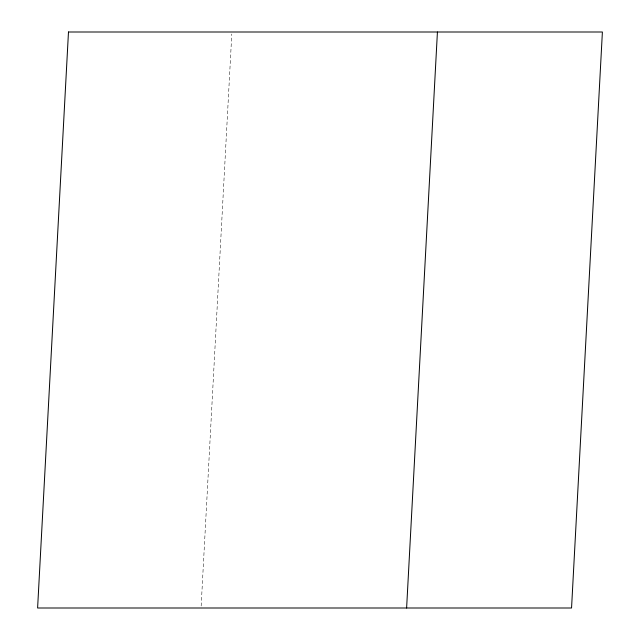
<?xml version="1.0" encoding="UTF-8"?>
<svg xmlns="http://www.w3.org/2000/svg" width="640" height="640" viewBox="0 0 640 640"><rect width="100%" height="100%" fill="white"/><g stroke="black" fill="none" stroke-linecap="round" stroke-linejoin="round"><path stroke-width="0.48" stroke-dasharray="3.2 2.4" d="M201.16 606L231.792 34"/><path stroke-width="0.96" d="M406.616 608L437.424 32M68.48 32L37.608 608L571.552 608L602.392 32L68.48 32"/></g></svg>
